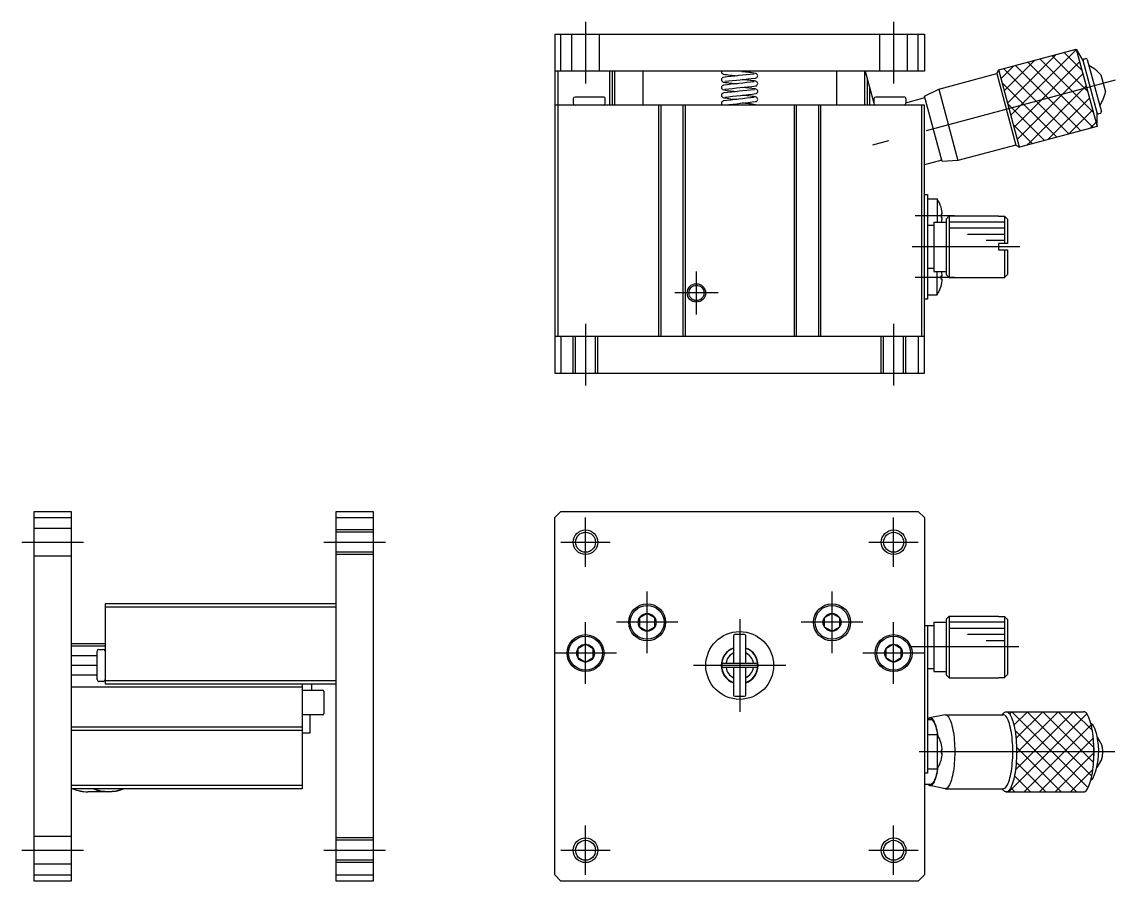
# Model space of a CAD drawing. Extents: x -2 to 362, y 0 to 230.
# Drawn here: x -2 to 175.4, y 90 to 229.5 of the extents above; entities that cross this region are included whole.
import ezdxf

# ---------------------------------------------------------------- set-up
doc = ezdxf.new("R2010")
doc.units = 0
doc.linetypes.add('CENTER', pattern=[50.8, 31.75, -6.35, 6.35, -6.35])
doc.linetypes.add('DASHED', pattern=[19.05, 12.7, -6.35])
doc.layers.get('0').update_dxf_attribs({"linetype": 'CONTINUOUS'})
doc.layers.add('CENTER', color=1, linetype='CENTER')

msp = doc.modelspace()

# ---------------------------------------------------------------- linework, layer by layer
at = {"color": 7, "linetype": 'CONTINUOUS'}
for p, q in [((84.48, 227.51), (84.48, 172.51)), ((84.48, 227.51), (144.48, 227.51)), ((85.48, 221.51), (85.48, 227.51)), ((143.48, 221.51), (143.48, 227.51)), ((144.48, 227.51), (144.48, 221.51)), ((156.56, 221.72), (169.12, 225.09)), ((169.12, 225.09), (170.26, 223.11)), ((169.12, 225.09), (172.49, 212.54)), ((172.51, 214.72), (170.23, 223.22)), ((170.37, 223.46), (170.66, 223.54)), ((170.91, 223.4), (173.19, 214.9)), ((144.48, 221.51), (84.48, 221.51)), ((84.98, 221.51), (84.98, 178.51)), ((93.38, 221.51), (93.38, 216.01)), ((93.78, 221.51), (93.78, 216.01)), ((94.18, 221.51), (94.18, 216.01)), ((98.77, 221.51), (98.77, 216.01)), ((111.55, 221.51), (111.53, 221.4)), ((111.53, 221.4), (111.55, 221.29)), ((111.54, 220.19), (111.53, 220.07)), ((111.53, 220.07), (111.57, 219.97)), ((111.57, 220.28), (111.54, 220.19)), ((111.55, 221.29), (111.61, 221.18)), ((111.63, 220.37), (111.57, 220.28)), ((111.61, 221.18), (111.7, 221.1)), ((111.72, 220.45), (111.63, 220.37)), ((111.7, 221.1), (111.8, 221.04)), ((111.82, 220.49), (111.72, 220.45)), ((117.05, 220.37), (117.18, 220.42)), ((117.18, 221.11), (117.09, 221.15)), ((117.28, 221.04), (117.18, 221.11)), ((117.18, 220.42), (117.27, 220.48)), ((117.27, 220.48), (117.35, 220.55)), ((117.36, 220.96), (117.28, 221.04)), ((117.35, 220.55), (117.4, 220.64)), ((117.41, 220.86), (117.36, 220.96)), ((117.4, 220.64), (117.43, 220.74)), ((117.43, 220.74), (117.41, 220.86)), ((130.19, 221.51), (130.19, 216.01)), ((134.77, 221.51), (134.77, 216.01)), ((134.88, 221.51), (136.28, 216.31)), ((135.18, 220.39), (135.18, 216.01)), ((146.79, 218.58), (156.21, 221.11)), ((156.21, 221.11), (156.56, 221.72)), ((156.21, 221.11), (159.32, 209.52)), ((159.93, 209.17), (156.56, 221.72)), ((173.12, 220.93), (173.87, 218.14)), ((111.54, 218.94), (111.53, 218.83)), ((111.53, 218.83), (111.55, 218.73)), ((111.59, 219.04), (111.54, 218.94)), ((111.55, 218.73), (111.61, 218.64)), ((111.57, 219.97), (111.65, 219.87)), ((111.66, 219.12), (111.59, 219.04)), ((111.61, 218.64), (111.69, 218.56)), ((111.65, 219.87), (111.73, 219.81)), ((111.75, 219.19), (111.66, 219.12)), ((111.69, 218.56), (111.78, 218.51)), ((111.73, 219.81), (111.89, 219.74)), ((111.85, 219.23), (111.75, 219.19)), ((111.78, 218.51), (111.94, 218.45)), ((117.13, 218.58), (117.02, 218.62)), ((117.08, 219.11), (117.2, 219.15)), ((117.24, 219.8), (117.11, 219.86)), ((117.24, 218.53), (117.13, 218.58)), ((117.2, 219.15), (117.28, 219.21)), ((117.34, 219.71), (117.24, 219.8)), ((117.32, 218.46), (117.24, 218.53)), ((117.28, 219.21), (117.36, 219.29)), ((117.38, 218.38), (117.32, 218.46)), ((117.4, 219.61), (117.34, 219.71)), ((117.36, 219.29), (117.41, 219.39)), ((117.42, 218.29), (117.38, 218.38)), ((117.43, 219.5), (117.4, 219.61)), ((117.41, 219.39), (117.43, 219.5)), ((117.42, 218.18), (117.42, 218.29)), ((135.58, 218.91), (135.58, 216.01)), ((144.51, 217.45), (146.79, 218.58)), ((146.79, 218.58), (149.9, 206.99)), ((87.48, 217.01), (87.48, 216.31)), ((92.38, 217.31), (87.78, 217.31)), ((92.68, 216.31), (92.68, 217.01)), ((111.57, 217.72), (111.53, 217.63)), ((111.53, 217.63), (111.53, 217.52)), ((111.53, 217.52), (111.57, 217.42)), ((111.62, 216.53), (111.56, 216.44)), ((111.62, 217.81), (111.57, 217.72)), ((111.57, 217.42), (111.63, 217.33)), ((111.71, 217.88), (111.62, 217.81)), ((111.7, 216.6), (111.62, 216.53)), ((111.63, 217.33), (111.74, 217.25)), ((111.81, 216.66), (111.7, 216.6)), ((111.79, 217.93), (111.71, 217.88)), ((111.74, 217.25), (111.84, 217.21)), ((111.9, 217.97), (111.79, 217.93)), ((111.84, 217.21), (111.94, 217.18)), ((117.2, 217.28), (117.08, 217.33)), ((117.14, 216.58), (117.26, 216.64)), ((117.16, 217.86), (117.27, 217.92)), ((117.3, 217.21), (117.2, 217.28)), ((117.26, 216.64), (117.35, 216.73)), ((117.27, 217.92), (117.34, 217.99)), ((117.36, 217.13), (117.3, 217.21)), ((117.34, 217.99), (117.4, 218.08)), ((117.35, 216.73), (117.4, 216.82)), ((117.41, 217.04), (117.36, 217.13)), ((117.4, 218.08), (117.42, 218.18)), ((117.4, 216.82), (117.43, 216.93)), ((117.43, 216.93), (117.41, 217.04)), ((136.28, 217.01), (136.28, 216.31)), ((141.18, 217.31), (136.58, 217.31)), ((141.48, 216.38), (144.57, 217.21)), ((141.48, 217.01), (141.48, 216.31)), ((147.36, 206.83), (144.51, 217.45)), ((144.48, 216.01), (84.48, 216.01)), ((101.33, 216.01), (101.33, 178.51)), ((101.68, 216.01), (101.68, 178.51)), ((105.28, 216.01), (105.28, 178.51)), ((105.63, 216.01), (105.63, 178.51)), ((111.56, 216.44), (111.53, 216.34)), ((111.53, 216.34), (111.54, 216.22)), ((111.54, 216.22), (111.58, 216.13)), ((111.58, 216.13), (111.65, 216.04)), ((111.65, 216.04), (111.69, 216.01)), ((117.19, 216.01), (117.08, 216.05)), ((123.33, 216.01), (123.33, 178.51)), ((123.68, 216.01), (123.68, 178.51)), ((127.28, 216.01), (127.28, 178.51)), ((127.63, 216.01), (127.63, 178.51)), ((136.31, 216.17), (136.35, 216.01)), ((143.98, 216.01), (143.98, 178.51)), ((144.48, 172.51), (144.48, 216.01)), ((172.49, 212.54), (172.49, 214.81)), ((173.05, 214.65), (172.76, 214.58)), ((172.49, 212.54), (159.93, 209.17)), ((159.32, 209.52), (149.9, 206.99)), ((159.32, 209.52), (159.93, 209.17)), ((147.29, 207.07), (144.48, 206.32)), ((149.9, 206.99), (147.36, 206.83)), ((144.48, 201.51), (144.98, 201.51)), ((144.98, 201.51), (144.98, 184.51)), ((144.98, 200.81), (146.52, 200.81)), ((146.52, 200.81), (146.52, 197.01)), ((147.18, 199.41), (147.17, 199.41)), ((145.98, 197.01), (147.98, 197.01)), ((145.98, 197.01), (145.98, 189.01)), ((147.36, 198.27), (147.17, 198.27)), ((147.17, 198.27), (147.17, 197.75)), ((147.17, 197.75), (147.36, 197.75)), ((148.48, 198.01), (147.98, 197.51)), ((147.98, 197.51), (147.98, 188.51)), ((148.48, 198.01), (156.48, 198.01)), ((148.48, 198.01), (148.48, 188.01)), ((156.48, 198.01), (156.48, 197.98)), ((156.48, 197.98), (157.48, 197.98)), ((157.48, 197.98), (157.98, 197.48)), ((157.48, 197.98), (157.48, 193.51)), ((157.98, 197.48), (157.98, 193.51)), ((144.98, 196.51), (145.98, 196.51)), ((157.98, 193.51), (156.48, 193.51)), ((156.48, 193.51), (156.48, 192.51)), ((156.48, 192.51), (157.98, 192.51)), ((157.48, 192.51), (157.48, 188.03)), ((157.98, 192.51), (157.98, 188.53)), ((144.98, 189.51), (145.98, 189.51)), ((145.98, 189.01), (147.98, 189.01)), ((146.52, 185.21), (146.52, 189.01)), ((147.17, 187.75), (147.17, 188.27)), ((147.17, 188.27), (147.36, 188.27)), ((148.48, 188.01), (147.98, 188.51)), ((157.48, 188.03), (157.98, 188.53)), ((147.36, 187.75), (147.17, 187.75)), ((147.18, 186.6), (147.17, 186.61)), ((148.48, 188.01), (156.48, 188.01)), ((156.48, 188.01), (156.48, 188.03)), ((156.48, 188.03), (157.48, 188.03)), ((144.98, 185.21), (146.52, 185.21)), ((144.98, 184.51), (144.48, 184.51)), ((84.48, 178.51), (144.48, 178.51)), ((85.48, 178.51), (85.48, 172.51)), ((143.48, 178.51), (143.48, 172.51)), ((84.48, 172.51), (144.48, 172.51)), ((0, 150.05), (6, 150.05)), ((0, 90.05), (0, 150.05)), ((0, 149.05), (6, 149.05)), ((6, 150.05), (6, 90.05)), ((49, 150.05), (55, 150.05)), ((49, 90.05), (49, 150.05)), ((49, 149.05), (55, 149.05)), ((55, 150.05), (55, 90.05)), ((84.48, 149.05), (85.48, 150.05)), ((84.48, 91.05), (84.48, 149.05)), ((85.48, 150.05), (143.48, 150.05)), ((143.48, 150.05), (144.48, 149.05)), ((144.48, 149.05), (144.48, 91.05)), ((49, 135.05), (11.5, 135.05)), ((11.5, 135.05), (11.5, 122.05)), ((11.5, 134.55), (49, 134.55)), ((99.48, 133.49), (98.23, 132.77)), ((100.73, 132.77), (99.48, 133.49)), ((129.48, 133.49), (128.23, 132.77)), ((130.73, 132.77), (129.48, 133.49)), ((98.23, 132.77), (98.23, 131.32)), ((98.23, 131.32), (99.48, 130.6)), ((99.48, 130.6), (100.73, 131.32)), ((100.73, 131.32), (100.73, 132.77)), ((128.23, 132.77), (128.23, 131.32)), ((128.23, 131.32), (129.48, 130.6)), ((129.48, 130.6), (130.73, 131.32)), ((130.73, 131.32), (130.73, 132.77)), ((144.48, 131.55), (145.98, 131.55)), ((144.98, 131.55), (144.98, 107.55)), ((145.98, 132.05), (147.98, 132.05)), ((145.98, 132.05), (145.98, 124.05)), ((148.48, 133.05), (147.98, 132.55)), ((147.98, 132.55), (147.98, 123.55)), ((148.48, 133.05), (156.48, 133.05)), ((148.48, 133.05), (148.48, 123.05)), ((156.48, 133.05), (156.48, 133.02)), ((156.48, 133.02), (157.48, 133.02)), ((157.48, 133.02), (157.98, 132.52)), ((157.48, 133.02), (157.48, 123.07)), ((157.98, 132.52), (157.98, 123.57)), ((113.5, 129.85), (113.5, 125.42)), ((115.3, 130.05), (113.7, 130.05)), ((115.5, 125.42), (115.5, 129.85)), ((11.5, 128.55), (6, 128.55)), ((11.5, 128.18), (6, 128.18)), ((89.48, 128.49), (88.23, 127.77)), ((88.23, 127.77), (88.23, 126.32)), ((90.73, 127.77), (89.48, 128.49)), ((90.73, 126.32), (90.73, 127.77)), ((139.48, 128.49), (138.23, 127.77)), ((138.23, 127.77), (138.23, 126.32)), ((140.73, 127.77), (139.48, 128.49)), ((140.73, 126.32), (140.73, 127.77)), ((10.2, 126.6), (6, 126.6)), ((10.2, 122.75), (10.2, 127.35)), ((10.5, 127.65), (11.2, 127.65)), ((88.23, 126.32), (89.48, 125.6)), ((89.48, 125.6), (90.73, 126.32)), ((138.23, 126.32), (139.48, 125.6)), ((139.48, 125.6), (140.73, 126.32)), ((10.2, 125.05), (6, 125.05)), ((111.9, 125.42), (117.1, 125.42)), ((117.1, 124.72), (111.9, 124.72)), ((113.5, 124.72), (113.5, 120.25)), ((115.5, 120.25), (115.5, 124.72)), ((144.98, 124.55), (145.98, 124.55)), ((10.2, 123.5), (6, 123.5)), ((11.2, 122.45), (10.5, 122.45)), ((49, 122.55), (11.5, 122.55)), ((145.98, 124.05), (147.98, 124.05)), ((148.48, 123.05), (147.98, 123.55)), ((148.48, 123.05), (156.48, 123.05)), ((156.48, 123.05), (156.48, 123.07)), ((156.48, 123.07), (157.48, 123.07)), ((157.48, 123.07), (157.98, 123.57)), ((43.5, 121.55), (6, 121.55)), ((11.5, 122.05), (49, 122.05)), ((43.5, 122.05), (43.5, 105.05)), ((43.5, 121.05), (46.85, 121.05)), ((45, 122.05), (45, 121.05)), ((47, 120.9), (47, 117.2)), ((113.7, 120.05), (115.3, 120.05)), ((157.29, 117.31), (157.05, 117.04)), ((157.29, 117.31), (157.41, 117.41)), ((157.41, 117.41), (157.52, 117.48)), ((157.52, 117.48), (157.63, 117.53)), ((157.63, 117.53), (157.75, 117.54)), ((157.75, 117.54), (157.88, 117.52)), ((157.75, 117.54), (157.88, 117.52)), ((157.75, 117.54), (170.3, 117.54)), ((157.88, 117.52), (158.01, 117.46)), ((157.88, 117.52), (158.01, 117.46)), ((158.01, 117.46), (158.14, 117.37)), ((158.01, 117.46), (158.14, 117.37)), ((158.14, 117.37), (158.27, 117.23)), ((158.14, 117.37), (158.27, 117.23)), ((158.27, 117.23), (158.39, 117.05)), ((158.27, 117.23), (158.39, 117.05)), ((170.43, 117.52), (170.3, 117.54)), ((170.43, 117.52), (170.3, 117.54)), ((170.57, 117.46), (170.43, 117.52)), ((170.57, 117.46), (170.43, 117.52)), ((170.7, 117.37), (170.57, 117.46)), ((170.7, 117.37), (170.57, 117.46)), ((170.82, 117.23), (170.7, 117.37)), ((170.82, 117.23), (170.7, 117.37)), ((170.95, 117.05), (170.82, 117.23)), ((170.95, 117.05), (170.82, 117.23)), ((46.85, 117.05), (43.5, 117.05)), ((44.75, 117.05), (44.75, 114.05)), ((144.98, 116.29), (145.61, 116.29)), ((145.18, 116.46), (145.01, 116.29)), ((145.35, 116.54), (145.18, 116.46)), ((145.24, 116.29), (145.43, 116.34)), ((147.85, 117.04), (145.35, 116.54)), ((145.47, 116.54), (145.35, 116.54)), ((145.43, 116.34), (145.55, 116.32)), ((145.58, 116.52), (145.47, 116.54)), ((145.55, 116.32), (145.67, 116.26)), ((145.68, 116.46), (145.58, 116.52)), ((145.67, 116.26), (145.79, 116.16)), ((145.79, 116.37), (145.68, 116.46)), ((145.9, 116.24), (145.79, 116.37)), ((145.79, 116.16), (145.9, 116.03)), ((146, 116.09), (145.9, 116.24)), ((145.9, 116.03), (146.01, 115.85)), ((146.1, 115.9), (146, 116.09)), ((146.01, 115.85), (146.12, 115.64)), ((146.19, 115.69), (146.1, 115.9)), ((146.12, 115.64), (146.22, 115.39)), ((146.29, 115.45), (146.19, 115.69)), ((146.22, 115.39), (146.31, 115.11)), ((146.37, 115.18), (146.29, 115.45)), ((147.85, 117.04), (147.97, 117.03)), ((147.85, 117.04), (157.26, 117.04)), ((147.97, 117.03), (148.09, 116.97)), ((148.09, 116.97), (148.21, 116.88)), ((148.21, 116.88), (148.33, 116.75)), ((148.33, 116.75), (148.44, 116.59)), ((148.44, 116.59), (148.55, 116.39)), ((148.55, 116.39), (148.66, 116.16)), ((148.66, 116.16), (148.76, 115.9)), ((148.76, 115.9), (148.86, 115.61)), ((148.86, 115.61), (148.95, 115.29)), ((157.38, 117.03), (157.26, 117.04)), ((157.51, 116.97), (157.38, 117.03)), ((157.63, 116.88), (157.51, 116.97)), ((157.74, 116.75), (157.63, 116.88)), ((157.86, 116.59), (157.74, 116.75)), ((157.97, 116.39), (157.86, 116.59)), ((158.08, 116.16), (157.97, 116.39)), ((158.18, 115.9), (158.08, 116.16)), ((158.27, 115.61), (158.18, 115.9)), ((158.36, 115.29), (158.27, 115.61)), ((158.39, 117.05), (158.51, 116.84)), ((158.39, 117.05), (158.51, 116.84)), ((158.51, 116.84), (158.63, 116.59)), ((158.51, 116.84), (158.63, 116.59)), ((158.63, 116.59), (158.74, 116.3)), ((158.63, 116.59), (158.74, 116.3)), ((158.74, 116.3), (158.84, 115.99)), ((158.74, 116.3), (158.84, 115.99)), ((158.84, 115.99), (158.94, 115.64)), ((158.84, 115.99), (158.94, 115.64)), ((158.94, 115.64), (159.03, 115.27)), ((158.94, 115.64), (159.03, 115.27)), ((171.07, 116.84), (170.95, 117.05)), ((171.07, 116.84), (170.95, 117.05)), ((171.18, 116.59), (171.07, 116.84)), ((171.18, 116.59), (171.07, 116.84)), ((171.29, 116.3), (171.18, 116.59)), ((171.29, 116.3), (171.18, 116.59)), ((171.4, 115.99), (171.29, 116.3)), ((171.4, 115.99), (171.29, 116.3)), ((171.49, 115.64), (171.4, 115.99)), ((171.49, 115.64), (171.4, 115.99)), ((171.58, 115.27), (171.49, 115.64)), ((171.58, 115.27), (171.49, 115.64)), ((171.55, 115.61), (171.5, 115.62)), ((171.67, 115.54), (171.55, 115.61)), ((171.8, 115.42), (171.67, 115.54)), ((43.5, 115.05), (6, 115.05)), ((6, 114.55), (43.5, 114.55)), ((44.75, 114.05), (43.5, 114.05)), ((144.98, 113.85), (146.52, 113.85)), ((146.31, 115.11), (146.4, 114.79)), ((146.45, 114.89), (146.37, 115.18)), ((146.4, 114.79), (146.48, 114.45)), ((146.52, 114.57), (146.45, 114.89)), ((146.48, 114.45), (146.56, 114.09)), ((146.59, 114.24), (146.52, 114.57)), ((146.52, 113.85), (146.52, 108.25)), ((146.56, 114.09), (146.62, 113.7)), ((146.65, 113.88), (146.59, 114.24)), ((146.62, 113.7), (146.62, 113.69)), ((146.7, 113.56), (146.65, 113.88)), ((148.95, 115.29), (149.03, 114.94)), ((149.03, 114.94), (149.1, 114.57)), ((149.1, 114.57), (149.17, 114.18)), ((149.17, 114.18), (149.23, 113.77)), ((149.23, 113.77), (149.28, 113.34)), ((158.45, 114.94), (158.36, 115.29)), ((158.52, 114.57), (158.45, 114.94)), ((158.59, 114.18), (158.52, 114.57)), ((158.65, 113.77), (158.59, 114.18)), ((158.7, 113.34), (158.65, 113.77)), ((159.03, 115.27), (159.11, 114.87)), ((159.03, 115.27), (159.11, 114.87)), ((159.11, 114.87), (159.18, 114.44)), ((159.11, 114.87), (159.18, 114.44)), ((159.18, 114.44), (159.25, 114)), ((159.18, 114.44), (159.25, 114)), ((159.25, 114), (159.3, 113.53)), ((159.25, 114), (159.3, 113.53)), ((171.66, 114.87), (171.58, 115.27)), ((171.66, 114.87), (171.58, 115.27)), ((171.74, 114.44), (171.66, 114.87)), ((171.74, 114.44), (171.66, 114.87)), ((171.8, 114), (171.74, 114.44)), ((171.8, 114), (171.74, 114.44)), ((171.86, 113.53), (171.8, 114)), ((171.86, 113.53), (171.8, 114)), ((147.18, 112.45), (147.17, 112.45)), ((149.28, 113.34), (149.32, 112.9)), ((149.32, 112.9), (149.36, 112.45)), ((149.36, 112.45), (149.38, 111.98)), ((149.38, 111.98), (149.4, 111.52)), ((158.74, 112.9), (158.7, 113.34)), ((158.77, 112.45), (158.74, 112.9)), ((158.8, 111.98), (158.77, 112.45)), ((158.81, 111.52), (158.8, 111.98)), ((159.3, 113.53), (159.35, 113.05)), ((159.3, 113.53), (159.35, 113.05)), ((159.35, 113.05), (159.38, 112.56)), ((159.35, 113.05), (159.38, 112.56)), ((159.38, 112.56), (159.41, 112.06)), ((159.38, 112.56), (159.41, 112.06)), ((159.41, 112.06), (159.42, 111.55)), ((159.41, 112.06), (159.42, 111.55)), ((171.9, 113.05), (171.86, 113.53)), ((171.9, 113.05), (171.86, 113.53)), ((171.94, 112.56), (171.9, 113.05)), ((171.94, 112.56), (171.9, 113.05)), ((171.96, 112.36), (171.94, 112.61)), ((171.97, 112.06), (171.94, 112.56)), ((171.97, 112.06), (171.94, 112.56)), ((171.98, 112.1), (171.96, 112.36)), ((171.98, 111.55), (171.97, 112.06)), ((171.98, 111.55), (171.97, 112.06)), ((171.99, 111.84), (171.98, 112.1)), ((172, 111.58), (171.99, 111.84)), ((173.19, 112.29), (172.54, 113.41)), ((173.18, 112.29), (173.21, 112.24)), ((173.21, 112.24), (173.23, 112.19)), ((173.23, 112.19), (173.24, 112.13)), ((173.24, 112.13), (173.26, 112.06)), ((173.26, 112.06), (173.28, 111.99)), ((173.28, 111.99), (173.29, 111.92)), ((173.29, 111.92), (173.31, 111.85)), ((173.31, 111.85), (173.32, 111.77)), ((147.36, 111.31), (147.17, 111.31)), ((147.17, 111.31), (147.17, 110.79)), ((147.36, 110.79), (147.17, 110.79)), ((149.38, 110.11), (149.36, 109.64)), ((149.4, 110.57), (149.38, 110.11)), ((149.4, 111.52), (149.4, 111.04)), ((149.4, 111.04), (149.4, 110.57)), ((158.77, 109.64), (158.8, 110.11)), ((158.8, 110.11), (158.81, 110.57)), ((158.82, 111.04), (158.81, 111.52)), ((158.81, 110.57), (158.82, 111.04)), ((159.41, 110.03), (159.38, 109.53)), ((159.41, 110.03), (159.38, 109.53)), ((159.42, 110.53), (159.41, 110.03)), ((159.42, 110.53), (159.41, 110.03)), ((159.42, 111.55), (159.43, 111.04)), ((159.42, 111.55), (159.43, 111.04)), ((159.43, 111.04), (159.42, 110.53)), ((159.43, 111.04), (159.42, 110.53)), ((171.94, 109.53), (171.97, 110.03)), ((171.94, 109.53), (171.97, 110.03)), ((171.97, 110.03), (171.98, 110.53)), ((171.97, 110.03), (171.98, 110.53)), ((171.99, 111.04), (171.98, 111.55)), ((171.99, 111.04), (171.98, 111.55)), ((171.98, 110.53), (171.99, 111.04)), ((171.98, 110.53), (171.99, 111.04)), ((171.98, 109.98), (171.99, 110.25)), ((171.99, 110.25), (172, 110.51)), ((172.01, 111.31), (172, 111.58)), ((172, 110.51), (172.01, 110.78)), ((172.01, 111.04), (172.01, 111.31)), ((172.01, 110.78), (172.01, 111.04)), ((173.26, 110.03), (173.24, 109.96)), ((173.28, 110.09), (173.26, 110.03)), ((173.29, 110.17), (173.28, 110.09)), ((173.31, 110.24), (173.29, 110.17)), ((173.32, 110.32), (173.31, 110.24)), ((173.32, 111.77), (173.33, 111.68)), ((173.33, 110.41), (173.32, 110.32)), ((173.33, 111.68), (173.34, 111.6)), ((173.34, 110.49), (173.33, 110.41)), ((173.34, 111.6), (173.35, 111.51)), ((173.35, 110.58), (173.34, 110.49)), ((173.35, 111.51), (173.36, 111.42)), ((173.36, 110.67), (173.35, 110.58)), ((173.36, 111.42), (173.36, 111.33)), ((173.36, 111.33), (173.37, 111.23)), ((173.37, 110.86), (173.36, 110.76)), ((173.36, 110.76), (173.36, 110.67)), ((173.37, 111.23), (173.37, 111.14)), ((173.37, 111.14), (173.37, 111.04)), ((173.37, 111.04), (173.37, 110.95)), ((173.37, 110.95), (173.37, 110.86)), ((144.98, 108.25), (146.52, 108.25)), ((146.62, 108.39), (146.56, 108)), ((146.62, 108.4), (146.62, 108.39)), ((146.65, 108.21), (146.7, 108.53)), ((147.18, 109.64), (147.17, 109.65)), ((149.23, 108.32), (149.17, 107.91)), ((149.28, 108.75), (149.23, 108.32)), ((149.32, 109.19), (149.28, 108.75)), ((149.36, 109.64), (149.32, 109.19)), ((158.59, 107.91), (158.65, 108.32)), ((158.65, 108.32), (158.7, 108.75)), ((158.7, 108.75), (158.74, 109.19)), ((158.74, 109.19), (158.77, 109.64)), ((159.3, 108.56), (159.25, 108.09)), ((159.3, 108.56), (159.25, 108.09)), ((159.35, 109.04), (159.3, 108.56)), ((159.35, 109.04), (159.3, 108.56)), ((159.38, 109.53), (159.35, 109.04)), ((159.38, 109.53), (159.35, 109.04)), ((171.8, 108.09), (171.86, 108.56)), ((171.8, 108.09), (171.86, 108.56)), ((171.86, 108.56), (171.9, 109.04)), ((171.86, 108.56), (171.9, 109.04)), ((171.9, 109.04), (171.94, 109.53)), ((171.9, 109.04), (171.94, 109.53)), ((171.93, 109.44), (171.96, 109.73)), ((171.96, 109.73), (171.98, 109.98)), ((173.19, 109.8), (172.45, 108.51)), ((173.21, 109.85), (173.19, 109.8)), ((173.23, 109.9), (173.21, 109.85)), ((173.24, 109.96), (173.23, 109.9)), ((144.98, 107.55), (144.48, 107.55)), ((146.22, 106.7), (146.12, 106.45)), ((146.19, 106.4), (146.28, 106.64)), ((146.31, 106.98), (146.22, 106.7)), ((146.28, 106.64), (146.37, 106.91)), ((146.4, 107.29), (146.31, 106.98)), ((146.37, 106.91), (146.45, 107.2)), ((146.48, 107.63), (146.4, 107.29)), ((146.45, 107.2), (146.52, 107.51)), ((146.56, 108), (146.48, 107.63)), ((146.52, 107.51), (146.59, 107.85)), ((146.59, 107.85), (146.65, 108.21)), ((148.86, 106.48), (148.76, 106.19)), ((148.95, 106.8), (148.86, 106.48)), ((149.03, 107.15), (148.95, 106.8)), ((149.1, 107.52), (149.03, 107.15)), ((149.17, 107.91), (149.1, 107.52)), ((158.18, 106.19), (158.27, 106.48)), ((158.27, 106.48), (158.36, 106.8)), ((158.36, 106.8), (158.45, 107.15)), ((158.45, 107.15), (158.52, 107.52)), ((158.52, 107.52), (158.59, 107.91)), ((159.03, 106.82), (158.94, 106.45)), ((159.03, 106.82), (158.94, 106.45)), ((159.11, 107.22), (159.03, 106.82)), ((159.11, 107.22), (159.03, 106.82)), ((159.18, 107.65), (159.11, 107.22)), ((159.18, 107.65), (159.11, 107.22)), ((159.25, 108.09), (159.18, 107.65)), ((159.25, 108.09), (159.18, 107.65)), ((171.49, 106.45), (171.58, 106.82)), ((171.49, 106.45), (171.58, 106.82)), ((171.5, 106.47), (171.63, 106.52)), ((171.58, 106.82), (171.66, 107.22)), ((171.58, 106.82), (171.66, 107.22)), ((171.63, 106.52), (171.76, 106.62)), ((171.66, 107.22), (171.74, 107.65)), ((171.66, 107.22), (171.74, 107.65)), ((171.74, 107.65), (171.8, 108.09)), ((171.74, 107.65), (171.8, 108.09)), ((43.5, 105.55), (6, 105.55)), ((43.5, 105.05), (6, 105.05)), ((6.28, 105.05), (6.57, 104.93)), ((6.57, 104.93), (6.86, 104.83)), ((6.86, 104.83), (7.16, 104.74)), ((7.16, 104.74), (7.46, 104.67)), ((9.94, 104.93), (9.65, 105.05)), ((10.23, 104.83), (9.94, 104.93)), ((10.53, 104.74), (10.23, 104.83)), ((10.83, 104.67), (10.53, 104.74)), ((13.59, 104.74), (13.29, 104.67)), ((13.89, 104.83), (13.59, 104.74)), ((14.18, 104.93), (13.89, 104.83)), ((14.47, 105.05), (14.18, 104.93)), ((144.48, 105.79), (145.61, 105.79)), ((145.01, 105.79), (145.18, 105.63)), ((145.18, 105.63), (145.35, 105.55)), ((145.24, 105.79), (145.43, 105.74)), ((145.35, 105.55), (145.47, 105.55)), ((147.85, 105.04), (145.35, 105.55)), ((145.55, 105.76), (145.43, 105.74)), ((145.47, 105.55), (145.57, 105.57)), ((145.67, 105.82), (145.55, 105.76)), ((145.57, 105.57), (145.68, 105.63)), ((145.79, 105.92), (145.67, 105.82)), ((145.68, 105.63), (145.79, 105.72)), ((145.9, 106.06), (145.79, 105.92)), ((145.79, 105.72), (145.9, 105.85)), ((146.01, 106.24), (145.9, 106.06)), ((145.9, 105.85), (146, 106)), ((146, 106), (146.1, 106.19)), ((146.12, 106.45), (146.01, 106.24)), ((146.1, 106.19), (146.19, 106.4)), ((147.97, 105.06), (147.85, 105.04)), ((147.85, 105.04), (157.26, 105.04)), ((148.09, 105.12), (147.97, 105.06)), ((148.21, 105.21), (148.09, 105.12)), ((148.33, 105.34), (148.21, 105.21)), ((148.44, 105.5), (148.33, 105.34)), ((148.55, 105.7), (148.44, 105.5)), ((148.66, 105.93), (148.55, 105.7)), ((148.76, 106.19), (148.66, 105.93)), ((157.29, 104.78), (157.05, 105.04)), ((157.26, 105.04), (157.38, 105.06)), ((157.41, 104.68), (157.29, 104.78)), ((157.38, 105.06), (157.51, 105.12)), ((157.51, 105.12), (157.63, 105.21)), ((157.63, 105.21), (157.74, 105.34)), ((157.74, 105.34), (157.86, 105.5)), ((157.86, 105.5), (157.97, 105.7)), ((157.97, 105.7), (158.08, 105.93)), ((158.14, 104.72), (158.01, 104.62)), ((158.14, 104.72), (158.01, 104.62)), ((158.08, 105.93), (158.18, 106.19)), ((158.27, 104.86), (158.14, 104.72)), ((158.27, 104.86), (158.14, 104.72)), ((158.39, 105.04), (158.27, 104.86)), ((158.39, 105.04), (158.27, 104.86)), ((158.51, 105.25), (158.39, 105.04)), ((158.51, 105.25), (158.39, 105.04)), ((158.63, 105.5), (158.51, 105.25)), ((158.63, 105.5), (158.51, 105.25)), ((158.74, 105.79), (158.63, 105.5)), ((158.74, 105.79), (158.63, 105.5)), ((158.84, 106.1), (158.74, 105.79)), ((158.84, 106.1), (158.74, 105.79)), ((158.94, 106.45), (158.84, 106.1)), ((158.94, 106.45), (158.84, 106.1)), ((170.57, 104.62), (170.7, 104.72)), ((170.57, 104.62), (170.7, 104.72)), ((170.7, 104.72), (170.82, 104.86)), ((170.7, 104.72), (170.82, 104.86)), ((170.82, 104.86), (170.95, 105.04)), ((170.82, 104.86), (170.95, 105.04)), ((170.95, 105.04), (171.07, 105.25)), ((170.95, 105.04), (171.07, 105.25)), ((171.07, 105.25), (171.18, 105.5)), ((171.07, 105.25), (171.18, 105.5)), ((171.18, 105.5), (171.29, 105.79)), ((171.18, 105.5), (171.29, 105.79)), ((171.29, 105.79), (171.4, 106.1)), ((171.29, 105.79), (171.4, 106.1)), ((171.4, 106.1), (171.49, 106.45)), ((171.4, 106.1), (171.49, 106.45)), ((7.46, 104.67), (7.77, 104.62)), ((7.77, 104.62), (8.08, 104.58)), ((8.08, 104.58), (8.38, 104.56)), ((8.38, 104.56), (8.69, 104.55)), ((12.06, 104.55), (8.69, 104.55)), ((11.14, 104.62), (10.83, 104.67)), ((11.44, 104.58), (11.14, 104.62)), ((11.75, 104.56), (11.44, 104.58)), ((12.06, 104.55), (11.75, 104.56)), ((12.37, 104.56), (12.06, 104.55)), ((12.68, 104.58), (12.37, 104.56)), ((12.99, 104.62), (12.68, 104.58)), ((13.29, 104.67), (12.99, 104.62)), ((157.52, 104.6), (157.41, 104.68)), ((157.63, 104.56), (157.52, 104.6)), ((157.75, 104.54), (157.63, 104.56)), ((157.88, 104.56), (157.75, 104.54)), ((157.88, 104.56), (157.75, 104.54)), ((157.75, 104.54), (170.3, 104.54)), ((158.01, 104.62), (157.88, 104.56)), ((158.01, 104.62), (157.88, 104.56)), ((170.3, 104.54), (170.43, 104.56)), ((170.3, 104.54), (170.43, 104.56)), ((170.43, 104.56), (170.57, 104.62)), ((170.43, 104.56), (170.57, 104.62)), ((0, 91.05), (6, 91.05)), ((49, 91.05), (55, 91.05)), ((85.48, 90.05), (84.48, 91.05)), ((144.48, 91.05), (143.48, 90.05)), ((6, 90.05), (0, 90.05)), ((55, 90.05), (49, 90.05)), ((143.48, 90.05), (85.48, 90.05))]:
    msp.add_line(p, q, dxfattribs=at)
at = {"color": 3, "linetype": 'DASHED'}
for p, q in [((87.23, 221.51), (87.23, 227.51)), ((91.73, 221.51), (91.73, 227.51)), ((137.23, 221.51), (137.23, 227.51)), ((141.73, 221.51), (141.73, 227.51)), ((87.48, 172.51), (87.48, 178.51)), ((87.86, 172.51), (87.86, 178.51)), ((91.1, 172.51), (91.1, 178.51)), ((91.48, 172.51), (91.48, 178.51)), ((137.48, 172.51), (137.48, 178.51)), ((137.86, 172.51), (137.86, 178.51)), ((141.1, 172.51), (141.1, 178.51)), ((141.48, 172.51), (141.48, 178.51)), ((6, 147.3), (0, 147.3)), ((55, 147.05), (49, 147.05)), ((55, 146.67), (49, 146.67)), ((6, 142.8), (0, 142.8)), ((55, 143.43), (49, 143.43)), ((55, 143.05), (49, 143.05)), ((6, 97.3), (0, 97.3)), ((55, 97.05), (49, 97.05)), ((55, 96.67), (49, 96.67)), ((6, 92.8), (0, 92.8)), ((55, 93.43), (49, 93.43)), ((55, 93.05), (49, 93.05))]:
    msp.add_line(p, q, dxfattribs=at)
at = {"color": 3, "linetype": 'CONTINUOUS'}
for p, q in [((158, 216.37), (165.84, 224.21)), ((158.53, 214.4), (169.14, 225.01)), ((165.18, 224.03), (170.95, 218.27)), ((167.16, 224.56), (170.03, 221.69)), ((156.94, 220.31), (159.01, 222.38)), ((157.3, 221.92), (167.91, 211.31)), ((157.47, 218.34), (162.42, 223.29)), ((159.06, 212.43), (169.67, 223.04)), ((159.27, 222.45), (169.88, 211.84)), ((161.24, 222.98), (171.85, 212.36)), ((163.21, 223.51), (171.86, 214.85)), ((159.58, 210.45), (170.2, 221.07)), ((157.13, 219.58), (165.94, 210.78)), ((161.67, 210.04), (170.73, 219.1)), ((164.53, 210.4), (171.25, 217.13)), ((158.05, 216.17), (163.97, 210.25)), ((167.94, 211.32), (171.78, 215.15)), ((171.36, 212.23), (172.31, 213.18)), ((158.97, 212.75), (161.67, 210.04)), ((161.11, 209.48), (161.67, 210.04)), ((161.67, 210.04), (162, 209.72)), ((159.88, 209.33), (160.03, 209.19)), ((157.48, 197.01), (148.48, 197.01)), ((157.48, 196.01), (148.48, 196.01)), ((157.48, 195.01), (151.48, 195.01)), ((157.48, 194.01), (154.48, 194.01)), ((157.48, 132.05), (148.48, 132.05)), ((157.48, 131.05), (148.48, 131.05)), ((157.48, 130.05), (151.48, 130.05)), ((157.48, 129.05), (154.48, 129.05)), ((158.18, 104.54), (170.84, 117.21)), ((158.31, 117.17), (158.68, 117.54)), ((158.67, 117.54), (171.03, 105.19)), ((159, 115.37), (161.18, 117.54)), ((159.25, 108.12), (168.68, 117.54)), ((159.33, 113.2), (163.68, 117.54)), ((159.43, 110.8), (166.18, 117.54)), ((161.17, 117.54), (171.64, 107.08)), ((163.67, 117.54), (171.92, 109.29)), ((166.17, 117.54), (171.98, 111.74)), ((168.67, 117.54), (171.73, 114.49)), ((160.68, 104.54), (171.55, 115.42)), ((159.16, 114.55), (169.17, 104.54)), ((159.42, 111.8), (166.67, 104.54)), ((163.18, 104.54), (171.89, 113.26)), ((165.68, 104.54), (171.99, 110.86)), ((159.37, 109.35), (164.17, 104.54)), ((159.09, 107.13), (161.67, 104.54)), ((168.18, 104.54), (171.81, 108.18)), ((158.49, 105.22), (159.17, 104.54))]:
    msp.add_line(p, q, dxfattribs=at)
for centre, radius in [((107.48, 185.51), 1.5), ((89.48, 145.05), 2), ((139.48, 145.05), 2), ((89.48, 95.05), 2), ((139.48, 95.05), 2)]:
    msp.add_circle(centre, radius, dxfattribs=at)
at = {"color": 7, "linetype": 'CONTINUOUS'}
for centre, radius in [((107.48, 185.51), 1.23), ((89.48, 145.05), 1.62), ((139.48, 145.05), 1.62), ((99.48, 132.05), 3), ((129.48, 132.05), 3), ((99.48, 132.05), 2.75), ((99.48, 132.05), 1.44), ((129.48, 132.05), 2.75), ((129.48, 132.05), 1.44), ((89.48, 127.05), 3), ((89.48, 127.05), 2.75), ((114.5, 125.05), 5.5), ((139.48, 127.05), 3), ((139.48, 127.05), 2.75), ((89.48, 127.05), 1.44), ((139.48, 127.05), 1.44), ((89.48, 95.05), 1.62), ((139.48, 95.05), 1.62)]:
    msp.add_circle(centre, radius, dxfattribs=at)
for centre, radius, start, end in [((170.42, 223.27), 0.2, 105.0184, 195.0184), ((170.71, 223.35), 0.2, 15.0184, 105.0184), ((167.64, 215.81), 7.5, 43.0329, 61.9533), ((114.94, 237.17), 16.43, 258.985, 266.9711), ((123.14, 134.41), 86.82, 94.1671, 97.4944), ((91.63, 445.33), 226.39, 275.19, 276.4478), ((113.68, 201.57), 19.87, 80.1297, 86.5893), ((113.84, 201.77), 18.39, 79.7663, 86.7462), ((131.12, 57.49), 162.89, 95.018, 96.7916), ((115.31, 240.11), 20.66, 260.4872, 266.5685), ((144.07, -68.68), 288.45, 95.4072, 96.4037), ((115.43, 240.21), 22.03, 260.8956, 266.4683), ((98.61, 374.89), 156.87, 274.9351, 276.763), ((113.28, 194.46), 24.44, 81.2043, 86.2331), ((87.78, 217.01), 0.3, 90, 180), ((92.38, 217.01), 0.3, 0, 90.0179), ((126.83, 101.47), 116.17, 94.9188, 97.4326), ((115.56, 240.1), 23.21, 261.0046, 266.3104), ((100.98, 340.79), 123.98, 275.1267, 277.4984), ((103.95, 318.45), 102.72, 274.5631, 277.3807), ((113.74, 197.76), 19.85, 80.3373, 86.7042), ((136.58, 217.01), 0.3, 90, 180), ((141.18, 217.01), 0.3, 0, 90.0179), ((166.56, 219.83), 7.5, 328.0834, 347.0038), ((87.78, 216.31), 0.3, 180, 270), ((92.38, 216.31), 0.3, 270, 360), ((113.71, 196.42), 19.92, 80.2444, 86.6244), ((136.58, 216.31), 0.3, 180, 270), ((141.18, 216.31), 0.3, 270, 360), ((172.7, 214.77), 0.2, 195.0182, 285.0188), ((172.99, 214.85), 0.2, 285.0184, 15.0184), ((142.38, 198.01), 5, 16.2858, 34.0558), ((142.38, 198.01), 4.99, 2.9848, 16.2726), ((142.38, 198.01), 4.99, 348.4472, 357.0152), ((142.38, 188.01), 4.99, 2.9848, 11.5528), ((142.38, 188.01), 5, 325.9442, 343.7142), ((142.38, 188.01), 4.99, 343.7274, 357.0152), ((113.7, 129.85), 0.2, 90.001, 180.001), ((115.3, 129.85), 0.2, 0.001, 90.001), ((114.5, 125.05), 3, 109.4691, 250.5328), ((114.5, 125.07), 2.95, 109.8155, 250.1864), ((114.5, 125.05), 3, 289.4761, 70.5258), ((114.5, 125.07), 2.95, 0.4441, 70.1793), ((10.5, 127.35), 0.3, 90, 180), ((11.2, 127.35), 0.3, 0, 90), ((114.5, 125.07), 2.25, 116.383, 171.0583), ((114.5, 125.07), 2.25, 8.9508, 63.6157), ((111.9, 125.07), 0.35, 90.0457, 269.9562), ((114.5, 125.07), 2.25, 188.9373, 243.6189), ((114.5, 125.07), 2.95, 289.8226, 359.5632), ((114.5, 125.07), 2.25, 296.3862, 351.0575), ((114.5, 125.07), 2.25, 296.3918, 351.0646), ((117.1, 125.07), 0.35, 269.9976, 90.0043), ((10.5, 122.75), 0.3, 180, 270), ((11.2, 122.75), 0.3, 270, 360), ((46.85, 120.9), 0.15, 360, 90), ((113.7, 120.25), 0.2, 180.001, 270.001), ((115.3, 120.25), 0.2, 270.001, 0.001), ((46.85, 117.2), 0.15, 270, 0), ((167.29, 112.62), 5.31, 2.255, 31.8078), ((142.38, 111.05), 5, 16.2858, 34.0558), ((142.38, 111.05), 4.99, 2.9848, 16.2726), ((162.6, 111.02), 10.16, 334.3428, 10.2564), ((142.38, 111.05), 4.99, 343.7274, 357.0152), ((142.38, 111.05), 5, 325.9442, 343.7142), ((8.72, 110.74), 6.19, 246.8509, 269.7878), ((12.06, 110.63), 6.08, 246.6387, 293.3613)]:
    msp.add_arc(centre, radius, start, end, dxfattribs=at)
at = {"layer": 'CENTER', "color": 1, "linetype": 'CENTER'}
for p, q in [((89.48, 229.51), (89.48, 219.51)), ((139.48, 229.51), (139.48, 219.51)), ((175.43, 220.05), (136.03, 209.48)), ((149.36, 198.01), (142.98, 198.01)), ((159.98, 193.01), (142.48, 193.01)), ((107.48, 182.01), (107.48, 189.01)), ((149.36, 188.01), (142.98, 188.01)), ((110.98, 185.51), (103.98, 185.51)), ((89.48, 180.51), (89.48, 170.51)), ((139.48, 180.51), (139.48, 170.51)), ((89.48, 141.05), (89.48, 149.05)), ((139.48, 141.05), (139.48, 149.05)), ((-2, 145.05), (8, 145.05)), ((47, 145.05), (57, 145.05)), ((85.48, 145.05), (93.48, 145.05)), ((135.48, 145.05), (143.48, 145.05)), ((99.48, 127.05), (99.48, 137.05)), ((129.48, 127.05), (129.48, 137.05)), ((89.48, 122.05), (89.48, 132.05)), ((104.48, 132.05), (94.48, 132.05)), ((114.5, 132.55), (114.5, 117.55)), ((134.48, 132.05), (124.48, 132.05)), ((139.48, 122.05), (139.48, 132.05)), ((159.81, 128.05), (142.31, 128.05)), ((94.48, 127.05), (84.48, 127.05)), ((144.48, 127.05), (134.48, 127.05)), ((122, 125.05), (107, 125.05)), ((175.36, 111.05), (143.16, 111.05)), ((89.48, 91.05), (89.48, 99.05)), ((139.48, 91.05), (139.48, 99.05)), ((-2, 95.05), (8, 95.05)), ((47, 95.05), (57, 95.05)), ((85.48, 95.05), (93.48, 95.05)), ((135.48, 95.05), (143.48, 95.05))]:
    msp.add_line(p, q, dxfattribs=at)

doc.saveas('drawing.dxf')
